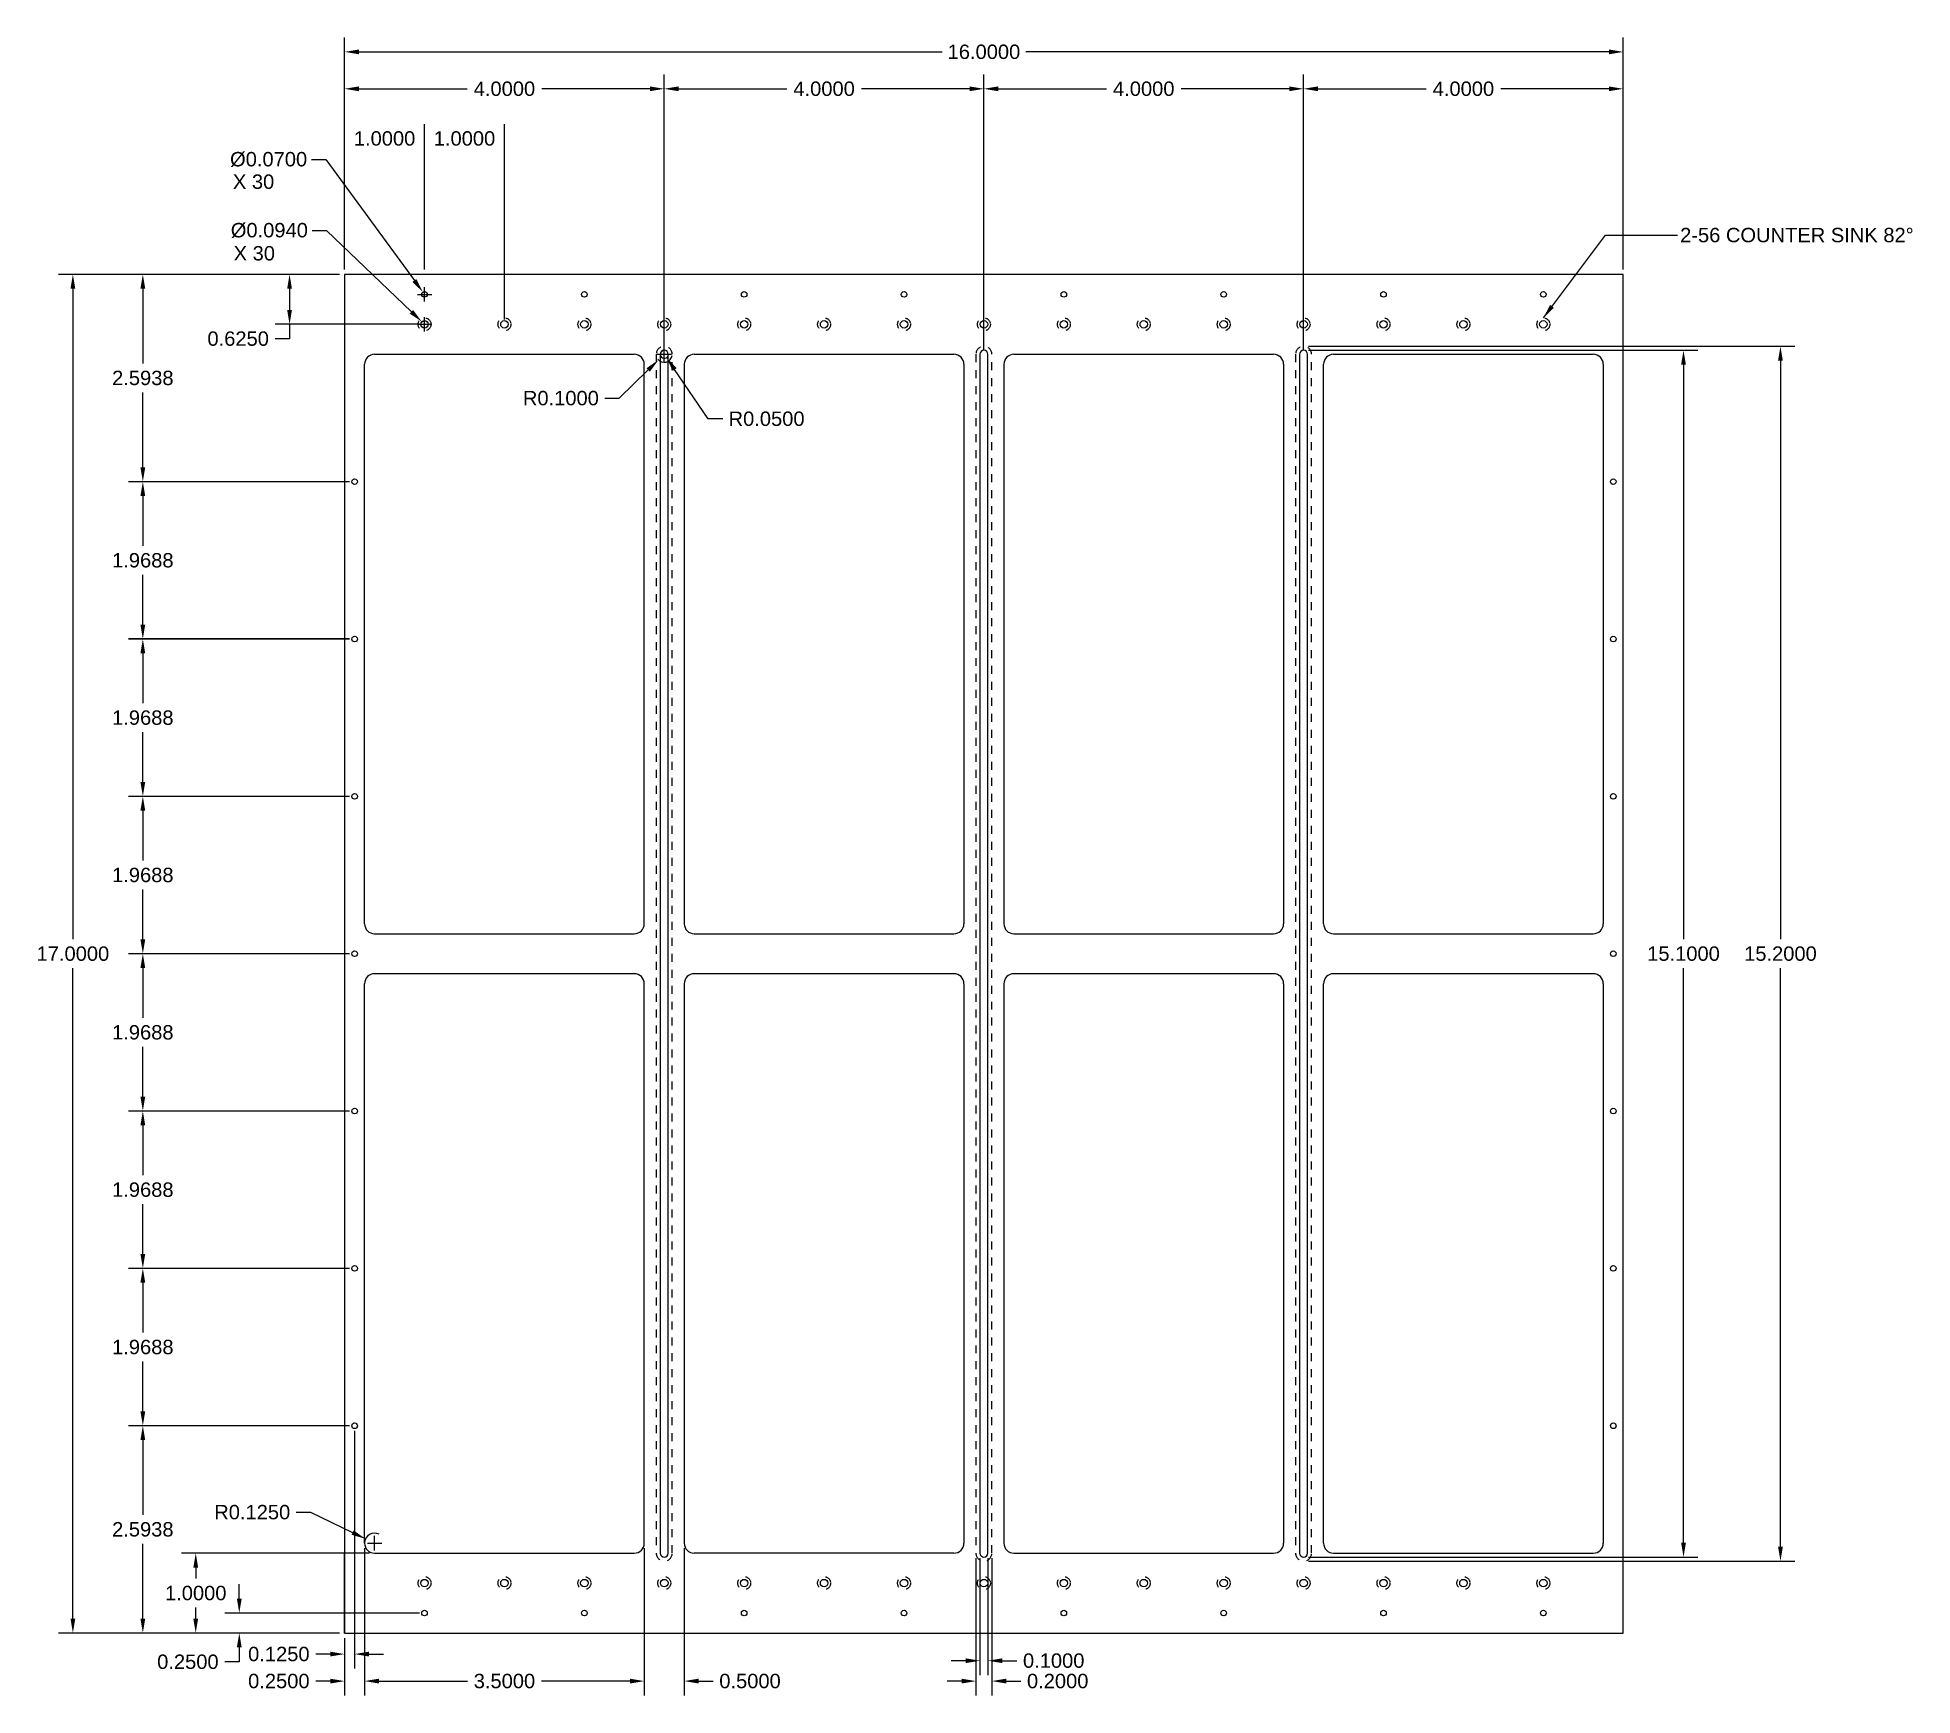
# Model space of a CAD drawing. Header units: inches. Extents: x -3.8 to 19.6, y -0.8 to 20.
import ezdxf

# ---------------------------------------------------------------- set-up
doc = ezdxf.new("R2010")
doc.units = ezdxf.units.IN
doc.header["$MEASUREMENT"] = 0
doc.linetypes.add('DASHED', pattern=[0.375, 0.25, -0.125])
doc.styles.get("Standard").update_dxf_attribs({"font": 'arial.ttf'})
doc.dimstyles.get("Standard").update_dxf_attribs({"dimtxt": 0.18, "dimasz": 0.18, "dimexe": 0.18, "dimexo": 0.0625, "dimgap": 0.09, "dimtad": 0, "dimtih": 1, "dimtoh": 1, "dimdec": 4, "dimzin": 0, "dimdsep": 46, "dimtxsty": 'Standard', "dimcen": 0.09, "dimadec": 0, "dimazin": 0, "dimtfac": 1, "dimtdec": 4, "dimtofl": 0, "dimtmove": 0, "dimatfit": 3, "dimfxl": 1, "dimtolj": 1, "dimtzin": 0, "dimarcsym": 0})

# ---------------------------------------------------------------- blocks, each defined once
blk = doc.blocks.new('*D68')
at = {"color": 0, "lineweight": -2}
for p, q in [((-0.405, 17.55), (-0.225, 17.55)), ((-0.225, 17.55), (0.836, 16.532))]:
    blk.add_line(p, q, dxfattribs=at)
at = {"color": 0}
for p, q in [((1, 16.285), (1, 16.465)), ((0.91, 16.375), (1.09, 16.375))]:
    blk.add_line(p, q, dxfattribs=at)
blk.add_solid([(0.815, 16.51), (0.857, 16.554), (0.966, 16.408)], dxfattribs=at)
at = {"layer": 'Defpoints', "color": 0}
for p in [(0.966, 16.408), (1.034, 16.342)]:
    blk.add_point(p, dxfattribs=at)
at = {"color": 0, "insert": (-0.942, 17.55), "char_height": 0.18, "attachment_point": 5}
blk.add_mtext('\\A1;%%c0.0940', dxfattribs=at)
blk = doc.blocks.new('*D69')
at = {"color": 0, "lineweight": -2}
for p, q in [((0, 17.062), (0, 19.964)), ((16, 17.062), (16, 19.964)), ((0.18, 19.784), (7.476, 19.784)), ((15.82, 19.784), (8.524, 19.784))]:
    blk.add_line(p, q, dxfattribs=at)
at = {"color": 0}
for points in [[(0.18, 19.814), (0.18, 19.754), (0, 19.784)], [(15.82, 19.754), (15.82, 19.814), (16, 19.784)]]:
    blk.add_solid(points, dxfattribs=at)
at = {"layer": 'Defpoints', "color": 0}
for p in [(16, 19.784), (0, 17), (16, 17)]:
    blk.add_point(p, dxfattribs=at)
at = {"color": 0, "insert": (8, 19.784), "char_height": 0.18, "attachment_point": 5}
blk.add_mtext('\\A1;16.0000', dxfattribs=at)
blk = doc.blocks.new('*D70')
at = {"color": 0, "lineweight": -2}
for p, q in [((0, 17.113), (0, 19.502)), ((4, 16.113), (4, 19.502)), ((0.18, 19.322), (1.534, 19.322)), ((3.82, 19.322), (2.466, 19.322))]:
    blk.add_line(p, q, dxfattribs=at)
at = {"color": 0}
for points in [[(0.18, 19.352), (0.18, 19.292), (0, 19.322)], [(3.82, 19.292), (3.82, 19.352), (4, 19.322)]]:
    blk.add_solid(points, dxfattribs=at)
at = {"layer": 'Defpoints', "color": 0}
for p in [(0, 19.322), (0, 17.05), (4, 16.05)]:
    blk.add_point(p, dxfattribs=at)
at = {"color": 0, "insert": (2, 19.322), "char_height": 0.18, "attachment_point": 5}
blk.add_mtext('\\A1;4.0000', dxfattribs=at)
blk = doc.blocks.new('*D71')
at = {"color": 0, "lineweight": -2}
for p, q in [((4, 16.062), (4, 19.502)), ((8, 16.062), (8, 19.502)), ((4.18, 19.322), (5.534, 19.322)), ((7.82, 19.322), (6.466, 19.322))]:
    blk.add_line(p, q, dxfattribs=at)
at = {"color": 0}
for points in [[(4.18, 19.352), (4.18, 19.292), (4, 19.322)], [(7.82, 19.292), (7.82, 19.352), (8, 19.322)]]:
    blk.add_solid(points, dxfattribs=at)
at = {"layer": 'Defpoints', "color": 0}
for p in [(8, 19.322), (4, 16), (8, 16)]:
    blk.add_point(p, dxfattribs=at)
at = {"color": 0, "insert": (6, 19.322), "char_height": 0.18, "attachment_point": 5}
blk.add_mtext('\\A1;4.0000', dxfattribs=at)
blk = doc.blocks.new('*D72')
at = {"color": 0, "lineweight": -2}
for p, q in [((8, 16.062), (8, 19.502)), ((12, 16.062), (12, 19.502)), ((8.18, 19.322), (9.534, 19.322)), ((11.82, 19.322), (10.466, 19.322))]:
    blk.add_line(p, q, dxfattribs=at)
at = {"color": 0}
for points in [[(8.18, 19.352), (8.18, 19.292), (8, 19.322)], [(11.82, 19.292), (11.82, 19.352), (12, 19.322)]]:
    blk.add_solid(points, dxfattribs=at)
at = {"layer": 'Defpoints', "color": 0}
for p in [(12, 19.322), (8, 16), (12, 16)]:
    blk.add_point(p, dxfattribs=at)
at = {"color": 0, "insert": (10, 19.322), "char_height": 0.18, "attachment_point": 5}
blk.add_mtext('\\A1;4.0000', dxfattribs=at)
blk = doc.blocks.new('*D73')
at = {"color": 0, "lineweight": -2}
for p, q in [((12, 16.062), (12, 19.502)), ((16, 17.125), (16, 19.502)), ((12.18, 19.322), (13.534, 19.322)), ((15.82, 19.322), (14.466, 19.322))]:
    blk.add_line(p, q, dxfattribs=at)
at = {"color": 0}
for points in [[(12.18, 19.352), (12.18, 19.292), (12, 19.322)], [(15.82, 19.292), (15.82, 19.352), (16, 19.322)]]:
    blk.add_solid(points, dxfattribs=at)
at = {"layer": 'Defpoints', "color": 0}
for p in [(16, 19.322), (16, 17.062), (12, 16)]:
    blk.add_point(p, dxfattribs=at)
at = {"color": 0, "insert": (14, 19.322), "char_height": 0.18, "attachment_point": 5}
blk.add_mtext('\\A1;4.0000', dxfattribs=at)
blk = doc.blocks.new('*D74')
at = {"color": 0, "lineweight": -2}
for p, q in [((-0.414, 18.438), (-0.234, 18.438)), ((-0.234, 18.438), (0.873, 16.924))]:
    blk.add_line(p, q, dxfattribs=at)
at = {"color": 0}
for p, q in [((0.91, 16.75), (1.09, 16.75)), ((1, 16.66), (1, 16.84))]:
    blk.add_line(p, q, dxfattribs=at)
blk.add_solid([(0.849, 16.906), (0.897, 16.941), (0.979, 16.778)], dxfattribs=at)
at = {"layer": 'Defpoints', "color": 0}
for p in [(0.979, 16.778), (1.021, 16.722)]:
    blk.add_point(p, dxfattribs=at)
at = {"color": 0, "insert": (-0.951, 18.438), "char_height": 0.18, "attachment_point": 5}
blk.add_mtext('\\A1;%%c0.0700', dxfattribs=at)
blk = doc.blocks.new('*D76')
at = {"color": 0, "lineweight": -2}
for p, q in [((0, 17.0625), (0, 18.88)), ((1, 17.0625), (1, 18.88))]:
    blk.add_line(p, q, dxfattribs=at)
at = {"layer": 'Defpoints', "color": 0}
for p in [(1, 18.7), (0, 17), (1, 17)]:
    blk.add_point(p, dxfattribs=at)
at = {"color": 0, "insert": (0.5, 18.7), "char_height": 0.18, "attachment_point": 5}
blk.add_mtext('\\A1;1.0000', dxfattribs=at)
blk = doc.blocks.new('*D77')
at = {"color": 0, "lineweight": -2}
for p, q in [((1, 17.125), (1, 18.88)), ((2, 16.4375), (2, 18.88))]:
    blk.add_line(p, q, dxfattribs=at)
at = {"layer": 'Defpoints', "color": 0}
for p in [(2, 18.7), (1, 17.0625), (2, 16.375)]:
    blk.add_point(p, dxfattribs=at)
at = {"color": 0, "insert": (1.5, 18.7), "char_height": 0.18, "attachment_point": 5}
blk.add_mtext('\\A1;1.0000', dxfattribs=at)
blk = doc.blocks.new('*D78')
at = {"color": 0, "lineweight": -2}
for p, q in [((-0.0625, 17), (-3.58, 17)), ((-3.4, 16.82), (-3.4, 8.68189)), ((-3.4, 0.18), (-3.4, 8.31811)), ((-0.0625, 0), (-3.58, 0))]:
    blk.add_line(p, q, dxfattribs=at)
at = {"color": 0}
for points in [[(-3.37, 16.82), (-3.43, 16.82), (-3.4, 17)], [(-3.43, 0.18), (-3.37, 0.18), (-3.4, 0)]]:
    blk.add_solid(points, dxfattribs=at)
at = {"layer": 'Defpoints', "color": 0}
for p in [(0, 17), (-3.4, 0), (0, 0)]:
    blk.add_point(p, dxfattribs=at)
at = {"color": 0, "insert": (-3.4, 8.5), "char_height": 0.18, "attachment_point": 5}
blk.add_mtext('\\A1;17.0000', dxfattribs=at)
blk = doc.blocks.new('*D79')
at = {"color": 0, "lineweight": -2}
for p, q in [((-0.0625, 17), (-2.705, 17)), ((-2.525, 16.82), (-2.525, 15.885015)), ((-2.525, 14.58625), (-2.525, 15.521235)), ((0.0625, 14.40625), (-2.705, 14.40625))]:
    blk.add_line(p, q, dxfattribs=at)
at = {"color": 0}
for points in [[(-2.495, 16.82), (-2.555, 16.82), (-2.525, 17)], [(-2.555, 14.58625), (-2.495, 14.58625), (-2.525, 14.40625)]]:
    blk.add_solid(points, dxfattribs=at)
at = {"layer": 'Defpoints', "color": 0}
for p in [(0, 17), (-2.525, 14.40625), (0.125, 14.40625)]:
    blk.add_point(p, dxfattribs=at)
at = {"color": 0, "insert": (-2.525, 15.703125), "char_height": 0.18, "attachment_point": 5}
blk.add_mtext('\\A1;2.5938', dxfattribs=at)
blk = doc.blocks.new('*D80')
at = {"color": 0, "lineweight": -2}
for p, q in [((0.0625, 14.40625), (-2.705, 14.40625)), ((-2.525, 14.22625), (-2.525, 13.603765)), ((-2.525, 12.6175), (-2.525, 13.239985)), ((0.0625, 12.4375), (-2.705, 12.4375))]:
    blk.add_line(p, q, dxfattribs=at)
at = {"color": 0}
for points in [[(-2.495, 14.22625), (-2.555, 14.22625), (-2.525, 14.40625)], [(-2.555, 12.6175), (-2.495, 12.6175), (-2.525, 12.4375)]]:
    blk.add_solid(points, dxfattribs=at)
at = {"layer": 'Defpoints', "color": 0}
for p in [(0.125, 14.40625), (-2.525, 12.4375), (0.125, 12.4375)]:
    blk.add_point(p, dxfattribs=at)
at = {"color": 0, "insert": (-2.525, 13.421875), "char_height": 0.18, "attachment_point": 5}
blk.add_mtext('\\A1;1.9688', dxfattribs=at)
blk = doc.blocks.new('*D81')
at = {"color": 0, "lineweight": -2}
for p, q in [((0.062, 12.438), (-2.705, 12.438)), ((-2.525, 12.258), (-2.525, 11.635)), ((-2.525, 10.649), (-2.525, 11.271)), ((0.062, 10.469), (-2.705, 10.469))]:
    blk.add_line(p, q, dxfattribs=at)
at = {"color": 0}
for points in [[(-2.495, 12.258), (-2.555, 12.258), (-2.525, 12.438)], [(-2.555, 10.649), (-2.495, 10.649), (-2.525, 10.469)]]:
    blk.add_solid(points, dxfattribs=at)
at = {"layer": 'Defpoints', "color": 0}
for p in [(0.125, 12.438), (-2.525, 10.469), (0.124, 10.469)]:
    blk.add_point(p, dxfattribs=at)
at = {"color": 0, "insert": (-2.525, 11.453), "char_height": 0.18, "attachment_point": 5}
blk.add_mtext('\\A1;1.9688', dxfattribs=at)
blk = doc.blocks.new('*D82')
at = {"color": 0, "lineweight": -2}
for p, q in [((0.0625, 10.46875), (-2.705, 10.46875)), ((-2.525, 10.28875), (-2.525, 9.666265)), ((-2.525, 8.68), (-2.525, 9.302485)), ((0.0625, 8.5), (-2.705, 8.5))]:
    blk.add_line(p, q, dxfattribs=at)
at = {"color": 0}
for points in [[(-2.495, 10.28875), (-2.555, 10.28875), (-2.525, 10.46875)], [(-2.555, 8.68), (-2.495, 8.68), (-2.525, 8.5)]]:
    blk.add_solid(points, dxfattribs=at)
at = {"layer": 'Defpoints', "color": 0}
for p in [(0.125, 10.46875), (-2.525, 8.5), (0.125, 8.5)]:
    blk.add_point(p, dxfattribs=at)
at = {"color": 0, "insert": (-2.525, 9.484375), "char_height": 0.18, "attachment_point": 5}
blk.add_mtext('\\A1;1.9688', dxfattribs=at)
blk = doc.blocks.new('*D83')
at = {"color": 0, "lineweight": -2}
for p, q in [((0.0625, 8.5), (-2.705, 8.5)), ((-2.525, 8.32), (-2.525, 7.697515)), ((-2.525, 6.71125), (-2.525, 7.333735)), ((0.0625, 6.53125), (-2.705, 6.53125))]:
    blk.add_line(p, q, dxfattribs=at)
at = {"color": 0}
for points in [[(-2.495, 8.32), (-2.555, 8.32), (-2.525, 8.5)], [(-2.555, 6.71125), (-2.495, 6.71125), (-2.525, 6.53125)]]:
    blk.add_solid(points, dxfattribs=at)
at = {"layer": 'Defpoints', "color": 0}
for p in [(0.125, 8.5), (-2.525, 6.53125), (0.125, 6.53125)]:
    blk.add_point(p, dxfattribs=at)
at = {"color": 0, "insert": (-2.525, 7.515625), "char_height": 0.18, "attachment_point": 5}
blk.add_mtext('\\A1;1.9688', dxfattribs=at)
blk = doc.blocks.new('*D84')
at = {"color": 0, "lineweight": -2}
for p, q in [((0.0625, 6.53125), (-2.705, 6.53125)), ((-2.525, 6.35125), (-2.525, 5.728765)), ((-2.525, 4.7425), (-2.525, 5.364985)), ((0.0625, 4.5625), (-2.705, 4.5625))]:
    blk.add_line(p, q, dxfattribs=at)
at = {"color": 0}
for points in [[(-2.495, 6.35125), (-2.555, 6.35125), (-2.525, 6.53125)], [(-2.555, 4.7425), (-2.495, 4.7425), (-2.525, 4.5625)]]:
    blk.add_solid(points, dxfattribs=at)
at = {"layer": 'Defpoints', "color": 0}
for p in [(0.125, 6.53125), (-2.525, 4.5625), (0.125, 4.5625)]:
    blk.add_point(p, dxfattribs=at)
at = {"color": 0, "insert": (-2.525, 5.546875), "char_height": 0.18, "attachment_point": 5}
blk.add_mtext('\\A1;1.9688', dxfattribs=at)
blk = doc.blocks.new('*D85')
at = {"color": 0, "lineweight": -2}
for p, q in [((0.0625, 4.5625), (-2.705, 4.5625)), ((-2.525, 4.3825), (-2.525, 3.760015)), ((-2.525, 2.77375), (-2.525, 3.396235)), ((0.0625, 2.59375), (-2.705, 2.59375))]:
    blk.add_line(p, q, dxfattribs=at)
at = {"color": 0}
for points in [[(-2.495, 4.3825), (-2.555, 4.3825), (-2.525, 4.5625)], [(-2.555, 2.77375), (-2.495, 2.77375), (-2.525, 2.59375)]]:
    blk.add_solid(points, dxfattribs=at)
at = {"layer": 'Defpoints', "color": 0}
for p in [(0.125, 4.5625), (-2.525, 2.59375), (0.125, 2.59375)]:
    blk.add_point(p, dxfattribs=at)
at = {"color": 0, "insert": (-2.525, 3.578125), "char_height": 0.18, "attachment_point": 5}
blk.add_mtext('\\A1;1.9688', dxfattribs=at)
blk = doc.blocks.new('*D86')
at = {"color": 0, "lineweight": -2}
for p, q in [((0.0625, 2.59375), (-2.705, 2.59375)), ((-2.525, 2.41375), (-2.525, 1.478765)), ((-2.525, 0.18), (-2.525, 1.114985)), ((-0.0625, 0), (-2.705, 0))]:
    blk.add_line(p, q, dxfattribs=at)
at = {"color": 0}
for points in [[(-2.495, 2.41375), (-2.555, 2.41375), (-2.525, 2.59375)], [(-2.555, 0.18), (-2.495, 0.18), (-2.525, 0)]]:
    blk.add_solid(points, dxfattribs=at)
at = {"layer": 'Defpoints', "color": 0}
for p in [(0.125, 2.59375), (-2.525, 0), (0, 0)]:
    blk.add_point(p, dxfattribs=at)
at = {"color": 0, "insert": (-2.525, 1.296875), "char_height": 0.18, "attachment_point": 5}
blk.add_mtext('\\A1;2.5938', dxfattribs=at)
blk = doc.blocks.new('*D87')
at = {"color": 0, "lineweight": -2}
for p, q in [((0.125, 2.531), (0.125, -0.443)), ((0, -0.062), (0, -0.443)), ((-0.18, -0.263), (-0.36, -0.263)), ((0.305, -0.263), (0.485, -0.263))]:
    blk.add_line(p, q, dxfattribs=at)
at = {"color": 0}
for points in [[(-0.18, -0.293), (-0.18, -0.233), (0, -0.263)], [(0.305, -0.233), (0.305, -0.293), (0.125, -0.263)]]:
    blk.add_solid(points, dxfattribs=at)
at = {"layer": 'Defpoints', "color": 0}
for p in [(0.125, 2.594), (0, 0), (0, -0.263)]:
    blk.add_point(p, dxfattribs=at)
at = {"color": 0, "insert": (-0.823, -0.263), "char_height": 0.18, "attachment_point": 5}
blk.add_mtext('\\A1;0.1250', dxfattribs=at)
blk = doc.blocks.new('*D88')
at = {"color": 0, "lineweight": -2}
for p, q in [((0.25, 1.062), (0.25, -0.781)), ((0, -0.062), (0, -0.781)), ((-0.18, -0.601), (-0.36, -0.601)), ((0.43, -0.601), (0.61, -0.601))]:
    blk.add_line(p, q, dxfattribs=at)
at = {"color": 0}
for points in [[(-0.18, -0.631), (-0.18, -0.571), (0, -0.601)], [(0.43, -0.571), (0.43, -0.631), (0.25, -0.601)]]:
    blk.add_solid(points, dxfattribs=at)
at = {"layer": 'Defpoints', "color": 0}
for p in [(0.25, 1.125), (0, 0), (0, -0.601)]:
    blk.add_point(p, dxfattribs=at)
at = {"color": 0, "insert": (-0.823, -0.601), "char_height": 0.18, "attachment_point": 5}
blk.add_mtext('\\A1;0.2500', dxfattribs=at)
blk = doc.blocks.new('*D89')
at = {"color": 0, "lineweight": -2}
for p, q in [((0.313, 1), (-2.043, 1)), ((-1.863, 0.82), (-1.863, 0.682)), ((-1.863, 0.18), (-1.863, 0.318)), ((-0.062, 0), (-2.043, 0))]:
    blk.add_line(p, q, dxfattribs=at)
at = {"color": 0}
for points in [[(-1.833, 0.82), (-1.893, 0.82), (-1.863, 1)], [(-1.893, 0.18), (-1.833, 0.18), (-1.863, 0)]]:
    blk.add_solid(points, dxfattribs=at)
at = {"layer": 'Defpoints', "color": 0}
for p in [(0.375, 1), (-1.863, 0), (0, 0)]:
    blk.add_point(p, dxfattribs=at)
at = {"color": 0, "insert": (-1.863, 0.5), "char_height": 0.18, "attachment_point": 5}
blk.add_mtext('\\A1;1.0000', dxfattribs=at)
blk = doc.blocks.new('*D90')
at = {"color": 0, "lineweight": -2}
for p, q in [((-1.318, 0.43), (-1.318, 0.61)), ((0.938, 0.25), (-1.498, 0.25)), ((-0.062, 0), (-1.498, 0)), ((-1.318, -0.18), (-1.318, -0.36)), ((-1.318, -0.36), (-1.498, -0.36))]:
    blk.add_line(p, q, dxfattribs=at)
at = {"color": 0}
for points in [[(-1.348, 0.43), (-1.288, 0.43), (-1.318, 0.25)], [(-1.288, -0.18), (-1.348, -0.18), (-1.318, 0)]]:
    blk.add_solid(points, dxfattribs=at)
at = {"layer": 'Defpoints', "color": 0}
for p in [(1, 0.25), (-1.318, 0), (0, 0)]:
    blk.add_point(p, dxfattribs=at)
at = {"color": 0, "insert": (-1.961, -0.36), "char_height": 0.18, "attachment_point": 5}
blk.add_mtext('\\A1;0.2500', dxfattribs=at)
blk = doc.blocks.new('*D91')
at = {"color": 0, "lineweight": -2}
for p, q in [((-0.062, 17), (-0.869, 17)), ((-0.689, 16.82), (-0.689, 16.555)), ((0.938, 16.375), (-0.869, 16.375)), ((-0.689, 16.195), (-0.869, 16.195)), ((-0.689, 16.375), (-0.689, 16.195))]:
    blk.add_line(p, q, dxfattribs=at)
at = {"color": 0}
for points in [[(-0.659, 16.82), (-0.719, 16.82), (-0.689, 17)], [(-0.719, 16.555), (-0.659, 16.555), (-0.689, 16.375)]]:
    blk.add_solid(points, dxfattribs=at)
at = {"layer": 'Defpoints', "color": 0}
for p in [(0, 17), (-0.689, 16.375), (1, 16.375)]:
    blk.add_point(p, dxfattribs=at)
at = {"color": 0, "insert": (-1.332, 16.195), "char_height": 0.18, "attachment_point": 5}
blk.add_mtext('\\A1;0.6250', dxfattribs=at)
blk = doc.blocks.new('*D92')
at = {"color": 0, "lineweight": -2}
for p, q in [((0.25, 1.062), (0.25, -0.781)), ((3.75, 1.062), (3.75, -0.781)), ((0.43, -0.601), (1.537, -0.601)), ((3.57, -0.601), (2.463, -0.601))]:
    blk.add_line(p, q, dxfattribs=at)
at = {"color": 0}
for points in [[(0.43, -0.571), (0.43, -0.631), (0.25, -0.601)], [(3.57, -0.631), (3.57, -0.571), (3.75, -0.601)]]:
    blk.add_solid(points, dxfattribs=at)
at = {"layer": 'Defpoints', "color": 0}
for p in [(0.25, 1.125), (3.75, 1.125), (3.75, -0.601)]:
    blk.add_point(p, dxfattribs=at)
at = {"color": 0, "insert": (2, -0.601), "char_height": 0.18, "attachment_point": 5}
blk.add_mtext('\\A1;3.5000', dxfattribs=at)
blk = doc.blocks.new('*D93')
at = {"color": 0, "lineweight": -2}
for p, q in [((3.75, 1.062), (3.75, -0.781)), ((4.25, 1.062), (4.25, -0.781)), ((3.57, -0.601), (3.39, -0.601)), ((4.43, -0.601), (4.61, -0.601))]:
    blk.add_line(p, q, dxfattribs=at)
at = {"color": 0}
for points in [[(3.57, -0.631), (3.57, -0.571), (3.75, -0.601)], [(4.43, -0.571), (4.43, -0.631), (4.25, -0.601)]]:
    blk.add_solid(points, dxfattribs=at)
at = {"layer": 'Defpoints', "color": 0}
for p in [(3.75, 1.125), (4.25, 1.125), (4.25, -0.601)]:
    blk.add_point(p, dxfattribs=at)
at = {"color": 0, "insert": (5.073, -0.601), "char_height": 0.18, "attachment_point": 5}
blk.add_mtext('\\A1;0.5000', dxfattribs=at)
blk = doc.blocks.new('*D94')
at = {"color": 0, "lineweight": -2}
for p, q in [((-0.607, 1.512), (-0.427, 1.512)), ((-0.427, 1.512), (0.1, 1.257))]:
    blk.add_line(p, q, dxfattribs=at)
at = {"color": 0}
for p, q in [((0.375, 1.035), (0.375, 1.215)), ((0.285, 1.125), (0.465, 1.125))]:
    blk.add_line(p, q, dxfattribs=at)
at = {"color": 0, "lineweight": -2}
blk.add_arc((0.375, 1.125), 0.125, 62.1577, 180, dxfattribs=at)
at = {"color": 0}
blk.add_solid([(0.087, 1.23), (0.113, 1.284), (0.262, 1.179)], dxfattribs=at)
at = {"layer": 'Defpoints', "color": 0}
for p in [(0.262, 1.179), (0.375, 1.125)]:
    blk.add_point(p, dxfattribs=at)
at = {"color": 0, "insert": (-1.156, 1.512), "char_height": 0.18, "attachment_point": 5}
blk.add_mtext('\\A1;R0.1250', dxfattribs=at)
blk = doc.blocks.new('*D95')
at = {"color": 0}
for p, q in [((3.91, 16), (4.09, 16)), ((4, 15.91), (4, 16.09))]:
    blk.add_line(p, q, dxfattribs=at)
at = {"color": 0, "lineweight": -2}
for p, q in [((4.551, 15.193), (4.13, 15.81)), ((4.731, 15.193), (4.551, 15.193))]:
    blk.add_line(p, q, dxfattribs=at)
blk.add_arc((4, 16), 0.05, 124.3414, 0, dxfattribs=at)
at = {"color": 0}
blk.add_solid([(4.155, 15.827), (4.105, 15.793), (4.028, 15.959)], dxfattribs=at)
at = {"layer": 'Defpoints', "color": 0}
for p in [(4, 16), (4.028, 15.959)]:
    blk.add_point(p, dxfattribs=at)
at = {"color": 0, "insert": (5.28, 15.193), "char_height": 0.18, "attachment_point": 5}
blk.add_mtext('\\A1;R0.0500', dxfattribs=at)
blk = doc.blocks.new('*D96')
at = {"color": 0}
for p, q in [((3.91, 16), (4.09, 16)), ((4, 15.91), (4, 16.09))]:
    blk.add_line(p, q, dxfattribs=at)
at = {"color": 0, "lineweight": -2}
for p, q in [((3.435, 15.451), (3.799, 15.805)), ((3.255, 15.451), (3.435, 15.451))]:
    blk.add_line(p, q, dxfattribs=at)
blk.add_arc((4, 16), 0.1, 216.4199, 352.4724, dxfattribs=at)
at = {"color": 0}
blk.add_solid([(3.82, 15.783), (3.778, 15.826), (3.928, 15.93)], dxfattribs=at)
at = {"layer": 'Defpoints', "color": 0}
for p in [(4, 16), (3.928, 15.93)]:
    blk.add_point(p, dxfattribs=at)
at = {"color": 0, "insert": (2.706, 15.451), "char_height": 0.18, "attachment_point": 5}
blk.add_mtext('\\A1;R0.1000', dxfattribs=at)
blk = doc.blocks.new('*D97')
at = {"color": 0, "lineweight": -2}
for p, q in [((7.9, 0.938), (7.9, -0.781)), ((8.1, 0.938), (8.1, -0.781)), ((7.72, -0.601), (7.54, -0.601)), ((8.28, -0.601), (8.46, -0.601))]:
    blk.add_line(p, q, dxfattribs=at)
at = {"color": 0}
for points in [[(7.72, -0.631), (7.72, -0.571), (7.9, -0.601)], [(8.28, -0.571), (8.28, -0.631), (8.1, -0.601)]]:
    blk.add_solid(points, dxfattribs=at)
at = {"layer": 'Defpoints', "color": 0}
for p in [(7.9, 1), (8.1, 1), (8.1, -0.601)]:
    blk.add_point(p, dxfattribs=at)
at = {"color": 0, "insert": (8.923, -0.601), "char_height": 0.18, "attachment_point": 5}
blk.add_mtext('\\A1;0.2000', dxfattribs=at)
blk = doc.blocks.new('*D98')
at = {"color": 0, "lineweight": -2}
for p, q in [((7.95, 0.938), (7.95, -0.526)), ((8.05, 0.938), (8.05, -0.526)), ((7.77, -0.346), (7.59, -0.346)), ((8.23, -0.346), (8.41, -0.346))]:
    blk.add_line(p, q, dxfattribs=at)
at = {"color": 0}
for points in [[(7.77, -0.376), (7.77, -0.316), (7.95, -0.346)], [(8.23, -0.316), (8.23, -0.376), (8.05, -0.346)]]:
    blk.add_solid(points, dxfattribs=at)
at = {"layer": 'Defpoints', "color": 0}
for p in [(7.95, 1), (8.05, 1), (8.05, -0.346)]:
    blk.add_point(p, dxfattribs=at)
at = {"color": 0, "insert": (8.873, -0.346), "char_height": 0.18, "attachment_point": 5}
blk.add_mtext('\\A1;0.1000', dxfattribs=at)
blk = doc.blocks.new('*D99')
at = {"color": 0, "lineweight": -2}
for p, q in [((12.062, 16.05), (16.934, 16.05)), ((16.754, 15.87), (16.754, 8.682)), ((16.754, 1.13), (16.754, 8.318)), ((12.062, 0.95), (16.934, 0.95))]:
    blk.add_line(p, q, dxfattribs=at)
at = {"color": 0}
for points in [[(16.784, 15.87), (16.724, 15.87), (16.754, 16.05)], [(16.724, 1.13), (16.784, 1.13), (16.754, 0.95)]]:
    blk.add_solid(points, dxfattribs=at)
at = {"layer": 'Defpoints', "color": 0}
for p in [(12, 16.05), (12, 0.95), (16.754, 0.95)]:
    blk.add_point(p, dxfattribs=at)
at = {"color": 0, "insert": (16.754, 8.5), "char_height": 0.18, "attachment_point": 5}
blk.add_mtext('\\A1;15.1000', dxfattribs=at)
blk = doc.blocks.new('*D100')
at = {"color": 0, "lineweight": -2}
for p, q in [((12.062, 16.1), (18.147, 16.1)), ((17.967, 15.92), (17.967, 8.682)), ((17.967, 1.08), (17.967, 8.318)), ((12.062, 0.9), (18.147, 0.9))]:
    blk.add_line(p, q, dxfattribs=at)
at = {"color": 0}
for points in [[(17.997, 15.92), (17.937, 15.92), (17.967, 16.1)], [(17.937, 1.08), (17.997, 1.08), (17.967, 0.9)]]:
    blk.add_solid(points, dxfattribs=at)
at = {"layer": 'Defpoints', "color": 0}
for p in [(12, 16.1), (17.967, 16.1), (12, 0.9)]:
    blk.add_point(p, dxfattribs=at)
at = {"color": 0, "insert": (17.967, 8.5), "char_height": 0.18, "attachment_point": 5}
blk.add_mtext('\\A1;15.2000', dxfattribs=at)

msp = doc.modelspace()

# ---------------------------------------------------------------- linework, layer by layer
for p, q in [((16, 17), (0, 17)), ((0, 17), (0, 0)), ((0, 17), (0, 16.375)), ((0, 17), (0, 16.75)), ((16, 0), (16, 17)), ((0.375, 16), (3.625, 16)), ((3.95, 16), (3.95, 1)), ((4.05, 1), (4.05, 16)), ((4.375, 16), (7.625, 16)), ((7.95, 16), (7.95, 1)), ((8.05, 1), (8.05, 16)), ((8.375, 16), (11.625, 16)), ((11.95, 16), (11.95, 1)), ((12.05, 1), (12.05, 16)), ((12.375, 16), (15.625, 16)), ((0.25, 8.875), (0.25, 15.875)), ((3.75, 8.875), (3.75, 15.875)), ((4.25, 15.875), (4.25, 8.875)), ((7.75, 15.875), (7.75, 8.875)), ((8.25, 15.875), (8.25, 8.875)), ((11.75, 15.875), (11.75, 8.875)), ((12.25, 8.875), (12.25, 15.875)), ((15.75, 15.875), (15.75, 8.875)), ((0.375, 8.75), (3.625, 8.75)), ((4.375, 8.75), (7.625, 8.75)), ((8.375, 8.75), (11.625, 8.75)), ((12.375, 8.75), (15.625, 8.75)), ((3.625, 8.25), (0.375, 8.25)), ((7.625, 8.25), (4.375, 8.25)), ((11.625, 8.25), (8.375, 8.25)), ((15.625, 8.25), (12.375, 8.25)), ((0.25, 1.125), (0.25, 8.125)), ((3.75, 1.125), (3.75, 8.125)), ((4.25, 8.125), (4.25, 1.125)), ((7.75, 8.125), (7.75, 1.125)), ((8.25, 8.125), (8.25, 1.125)), ((11.75, 8.125), (11.75, 1.125)), ((12.25, 1.125), (12.25, 8.125)), ((15.75, 8.125), (15.75, 1.125)), ((0, 0), (0, 1)), ((0.375, 1), (3.625, 1)), ((7.625, 1), (4.375, 1)), ((8.375, 1), (11.625, 1)), ((12.375, 1), (15.625, 1)), ((0, 0), (16, 0))]:
    msp.add_line(p, q)
at = {"linetype": 'DASHED', "ltscale": 0.2}
for p, q in [((3.9, 16), (3.9, 1)), ((4.1, 1), (4.1, 16)), ((7.9, 16), (7.9, 1)), ((8.1, 1), (8.1, 16)), ((11.9, 16), (11.9, 1)), ((12.1, 1), (12.1, 16))]:
    msp.add_line(p, q, dxfattribs=at)
for centre, radius in [((1, 16.75), 0.035), ((3, 16.75), 0.035), ((5, 16.75), 0.035), ((7, 16.75), 0.035), ((9, 16.75), 0.035), ((11, 16.75), 0.035), ((13, 16.75), 0.035), ((15, 16.75), 0.035), ((1, 16.375), 0.047), ((2, 16.375), 0.047), ((3, 16.375), 0.047), ((4, 16.375), 0.047), ((5, 16.375), 0.047), ((6, 16.375), 0.047), ((7, 16.375), 0.047), ((8, 16.375), 0.047), ((9, 16.375), 0.047), ((10, 16.375), 0.047), ((11, 16.375), 0.047), ((12, 16.375), 0.047), ((13, 16.375), 0.047), ((14, 16.375), 0.047), ((15, 16.375), 0.047), ((0.125, 14.40625), 0.035), ((15.875, 14.40625), 0.035), ((0.125, 12.4375), 0.035), ((15.875, 12.4375), 0.035), ((0.125, 10.46875), 0.035), ((15.875, 10.46875), 0.035), ((0.125, 8.5), 0.035), ((15.875, 8.5), 0.035), ((0.125, 6.53125), 0.035), ((15.875, 6.53125), 0.035), ((0.125, 4.5625), 0.035), ((15.875, 4.5625), 0.035), ((0.125, 2.59375), 0.035), ((15.875, 2.59375), 0.035), ((1, 0.625), 0.047), ((2, 0.625), 0.047), ((3, 0.625), 0.047), ((4, 0.625), 0.047), ((5, 0.625), 0.047), ((6, 0.625), 0.047), ((7, 0.625), 0.047), ((8, 0.625), 0.047), ((9, 0.625), 0.047), ((10, 0.625), 0.047), ((11, 0.625), 0.047), ((12, 0.625), 0.047), ((13, 0.625), 0.047), ((14, 0.625), 0.047), ((15, 0.625), 0.047), ((1, 0.25), 0.035), ((3, 0.25), 0.035), ((5, 0.25), 0.035), ((7, 0.25), 0.035), ((9, 0.25), 0.035), ((11, 0.25), 0.035), ((13, 0.25), 0.035), ((15, 0.25), 0.035)]:
    msp.add_circle(centre, radius)
at = {"linetype": 'DASHED', "ltscale": 0.1}
for centre in [(1, 16.375), (2, 16.375), (3, 16.375), (4, 16.375), (5, 16.375), (6, 16.375), (7, 16.375), (8, 16.375), (9, 16.375), (10, 16.375), (11, 16.375), (12, 16.375), (13, 16.375), (14, 16.375), (15, 16.375), (1, 0.625), (2, 0.625), (3, 0.625), (4, 0.625), (5, 0.625), (6, 0.625), (7, 0.625), (8, 0.625), (9, 0.625), (10, 0.625), (11, 0.625), (12, 0.625), (13, 0.625), (14, 0.625), (15, 0.625)]:
    msp.add_circle(centre, 0.081, dxfattribs=at)
for centre, radius, start, end in [((0.375, 15.875), 0.125, 90, 180), ((3.625, 15.875), 0.125, 0, 90), ((4, 16), 0.05, 0, 180), ((4.375, 15.875), 0.125, 90, 180), ((7.625, 15.875), 0.125, 0, 90), ((8, 16), 0.05, 0, 180), ((8.375, 15.875), 0.125, 90, 180), ((11.625, 15.875), 0.125, 0, 90), ((12, 16), 0.05, 0, 180), ((12.375, 15.875), 0.125, 90, 180), ((15.625, 15.875), 0.125, 0, 90), ((0.375, 8.875), 0.125, 180, 270), ((3.625, 8.875), 0.125, 270, 0), ((4.375, 8.875), 0.125, 180, 270), ((7.625, 8.875), 0.125, 270, 0), ((8.375, 8.875), 0.125, 180, 270), ((11.625, 8.875), 0.125, 270, 0), ((12.375, 8.875), 0.125, 180, 270), ((15.625, 8.875), 0.125, 270, 0), ((0.375, 8.125), 0.125, 90, 180), ((3.625, 8.125), 0.125, 0, 90), ((4.375, 8.125), 0.125, 90, 180), ((7.625, 8.125), 0.125, 0, 90), ((8.375, 8.125), 0.125, 90, 180), ((11.625, 8.125), 0.125, 0, 90), ((12.375, 8.125), 0.125, 90, 180), ((15.625, 8.125), 0.125, 0, 90), ((0.375, 1.125), 0.125, 180, 270), ((3.625, 1.125), 0.125, 270, 0), ((4, 1), 0.05, 180, 0), ((4.375, 1.125), 0.125, 180, 270), ((7.625, 1.125), 0.125, 270, 0), ((8, 1), 0.05, 180, 0), ((8.375, 1.125), 0.125, 180, 270), ((11.625, 1.125), 0.125, 270, 0), ((12, 1), 0.05, 180, 0), ((12.375, 1.125), 0.125, 180, 270), ((15.625, 1.125), 0.125, 270, 0)]:
    msp.add_arc(centre, radius, start, end)
at = {"linetype": 'DASHED', "ltscale": 0.2}
for centre, start, end in [((4, 16), 0, 180), ((8, 16), 0, 180), ((12, 16), 0, 180), ((4, 1), 180, 0), ((8, 1), 180, 0), ((12, 1), 180, 0)]:
    msp.add_arc(centre, 0.1, start, end, dxfattribs=at)

# ---------------------------------------------------------------- texts
at = {"char_height": 0.18, "attachment_point": 1}
for s, insert, width in [('X 30', (-1.39788, 18.25), 0.7160312), ('2-56 COUNTER SINK 82° ', (16.71149, 17.58205), 2.89674), ('X 30', (-1.38888, 17.3542), 0.7160312)]:
    msp.add_mtext(s, dxfattribs=dict(at, insert=insert, width=width))

# ---------------------------------------------------------------- dimensions: what is measured, and where the dimension line sits
for base, p1, p2, picture, middle in [((16, 19.78382), (0, 17), (16, 17), '*D69', (8, 19.78382)), ((8, 19.3222), (4, 16), (8, 16), '*D71', (6, 19.3222)), ((12, 19.3222), (8, 16), (12, 16), '*D72', (10, 19.3222)), ((16, 19.3222), (12, 16), (16, 17.0625), '*D73', (14, 19.3222)), ((0, -0.26309), (0.125, 2.59375), (0, 0), '*D87', (-0.82287, -0.26309)), ((0, -0.60119), (0.25, 1.125), (0, 0), '*D88', (-0.82287, -0.60119)), ((3.75, -0.60119), (0.25, 1.125), (3.75, 1.125), '*D92', (2, -0.60119)), ((4.25, -0.60119), (3.75, 1.125), (4.25, 1.125), '*D93', (5.07287, -0.60119)), ((8.1, -0.60119), (7.9, 1), (8.1, 1), '*D97', (8.92287, -0.60119)), ((8.05, -0.34634), (7.95, 1), (8.05, 1), '*D98', (8.87287, -0.34634))]:
    dim = msp.add_linear_dim(base=base, p1=p1, p2=p2, dimstyle='Standard')
    dim.commit()
    dim.dimension.update_dxf_attribs({"geometry": picture, "text_midpoint": middle})
dim = msp.add_linear_dim(base=(0, 19.3222), p1=(4, 16.05), p2=(0, 17.05), dimstyle='Standard')
dim.commit()
dim.dimension.update_dxf_attribs({"geometry": '*D70', "text_midpoint": (2, 19.3222), "dimtype": 160})
for base, p1, p2, override, picture, middle in [((1, 18.7), (0, 17), (1, 17), {"dimse1": 0, "dimsd1": 1, "dimsd2": 1}, '*D76', (0.5, 18.7)), ((2, 18.7), (1, 17.0625), (2, 16.375), {"dimsd1": 1, "dimsd2": 1}, '*D77', (1.5, 18.7))]:
    dim = msp.add_linear_dim(base=base, p1=p1, p2=p2, dimstyle='Standard', override=override)
    dim.commit()
    dim.dimension.update_dxf_attribs({"geometry": picture, "text_midpoint": middle})
for p1, p2, picture, middle in [((1.02065, 16.72174), (0.97935, 16.77826), '*D74', (-0.95094, 18.43826)), ((1.03392, 16.34247), (0.96608, 16.40753), '*D68', (-0.94194, 17.55))]:
    dim = msp.add_diameter_dim_2p(p1=p1, p2=p2, dimstyle='Standard')
    dim.commit()
    dim.dimension.update_dxf_attribs({"geometry": picture, "text_midpoint": middle, "dimtype": 163})
for base, p1, p2, picture, middle in [((-3.4, 0), (0, 17), (0, 0), '*D78', (-3.4, 8.5)), ((-2.525, 14.40625), (0, 17), (0.125, 14.40625), '*D79', (-2.525, 15.703125)), ((-0.68929, 16.375), (0, 17), (1, 16.375), '*D91', (-1.33216, 16.195)), ((17.96729, 16.1), (12, 0.9), (12, 16.1), '*D100', (17.96729, 8.5)), ((16.75355, 0.95), (12, 16.05), (12, 0.95), '*D99', (16.75355, 8.5)), ((-2.525, 12.4375), (0.125, 14.40625), (0.125, 12.4375), '*D80', (-2.525, 13.421875)), ((-2.525, 10.46875), (0.125, 12.4375), (0.1240589848, 10.46875), '*D81', (-2.525, 11.453125)), ((-2.525, 8.5), (0.125, 10.46875), (0.125, 8.5), '*D82', (-2.525, 9.484375)), ((-2.525, 6.53125), (0.125, 8.5), (0.125, 6.53125), '*D83', (-2.525, 7.515625)), ((-2.525, 4.5625), (0.125, 6.53125), (0.125, 4.5625), '*D84', (-2.525, 5.546875)), ((-2.525, 2.59375), (0.125, 4.5625), (0.125, 2.59375), '*D85', (-2.525, 3.578125)), ((-2.525, 0), (0.125, 2.59375), (0, 0), '*D86', (-2.525, 1.296875)), ((-1.86264, 0), (0.375, 1), (0, 0), '*D89', (-1.86264, 0.5)), ((-1.31841, 0), (1, 0.25), (0, 0), '*D90', (-1.96128, -0.36))]:
    dim = msp.add_linear_dim(base=base, p1=p1, p2=p2, angle=90, dimstyle='Standard')
    dim.commit()
    dim.dimension.update_dxf_attribs({"geometry": picture, "text_midpoint": middle})
for center, mpoint, picture, middle in [((4, 16), (3.92826, 15.93034), '*D96', (2.70571, 15.45103)), ((4, 16), (4.02821, 15.95872), '*D95', (5.28006, 15.19327)), ((0.375, 1.125), (0.2624, 1.17927), '*D94', (-1.15582, 1.51151))]:
    dim = msp.add_radius_dim(center=center, mpoint=mpoint, dimstyle='Standard')
    dim.commit()
    dim.dimension.update_dxf_attribs({"geometry": picture, "text_midpoint": middle, "dimtype": 164})

# ---------------------------------------------------------------- leaders
msp.add_leader([(15, 16.456), (15.77962, 17.48936), (16.68077, 17.48936)], dimstyle='Standard')

doc.saveas('drawing.dxf')
